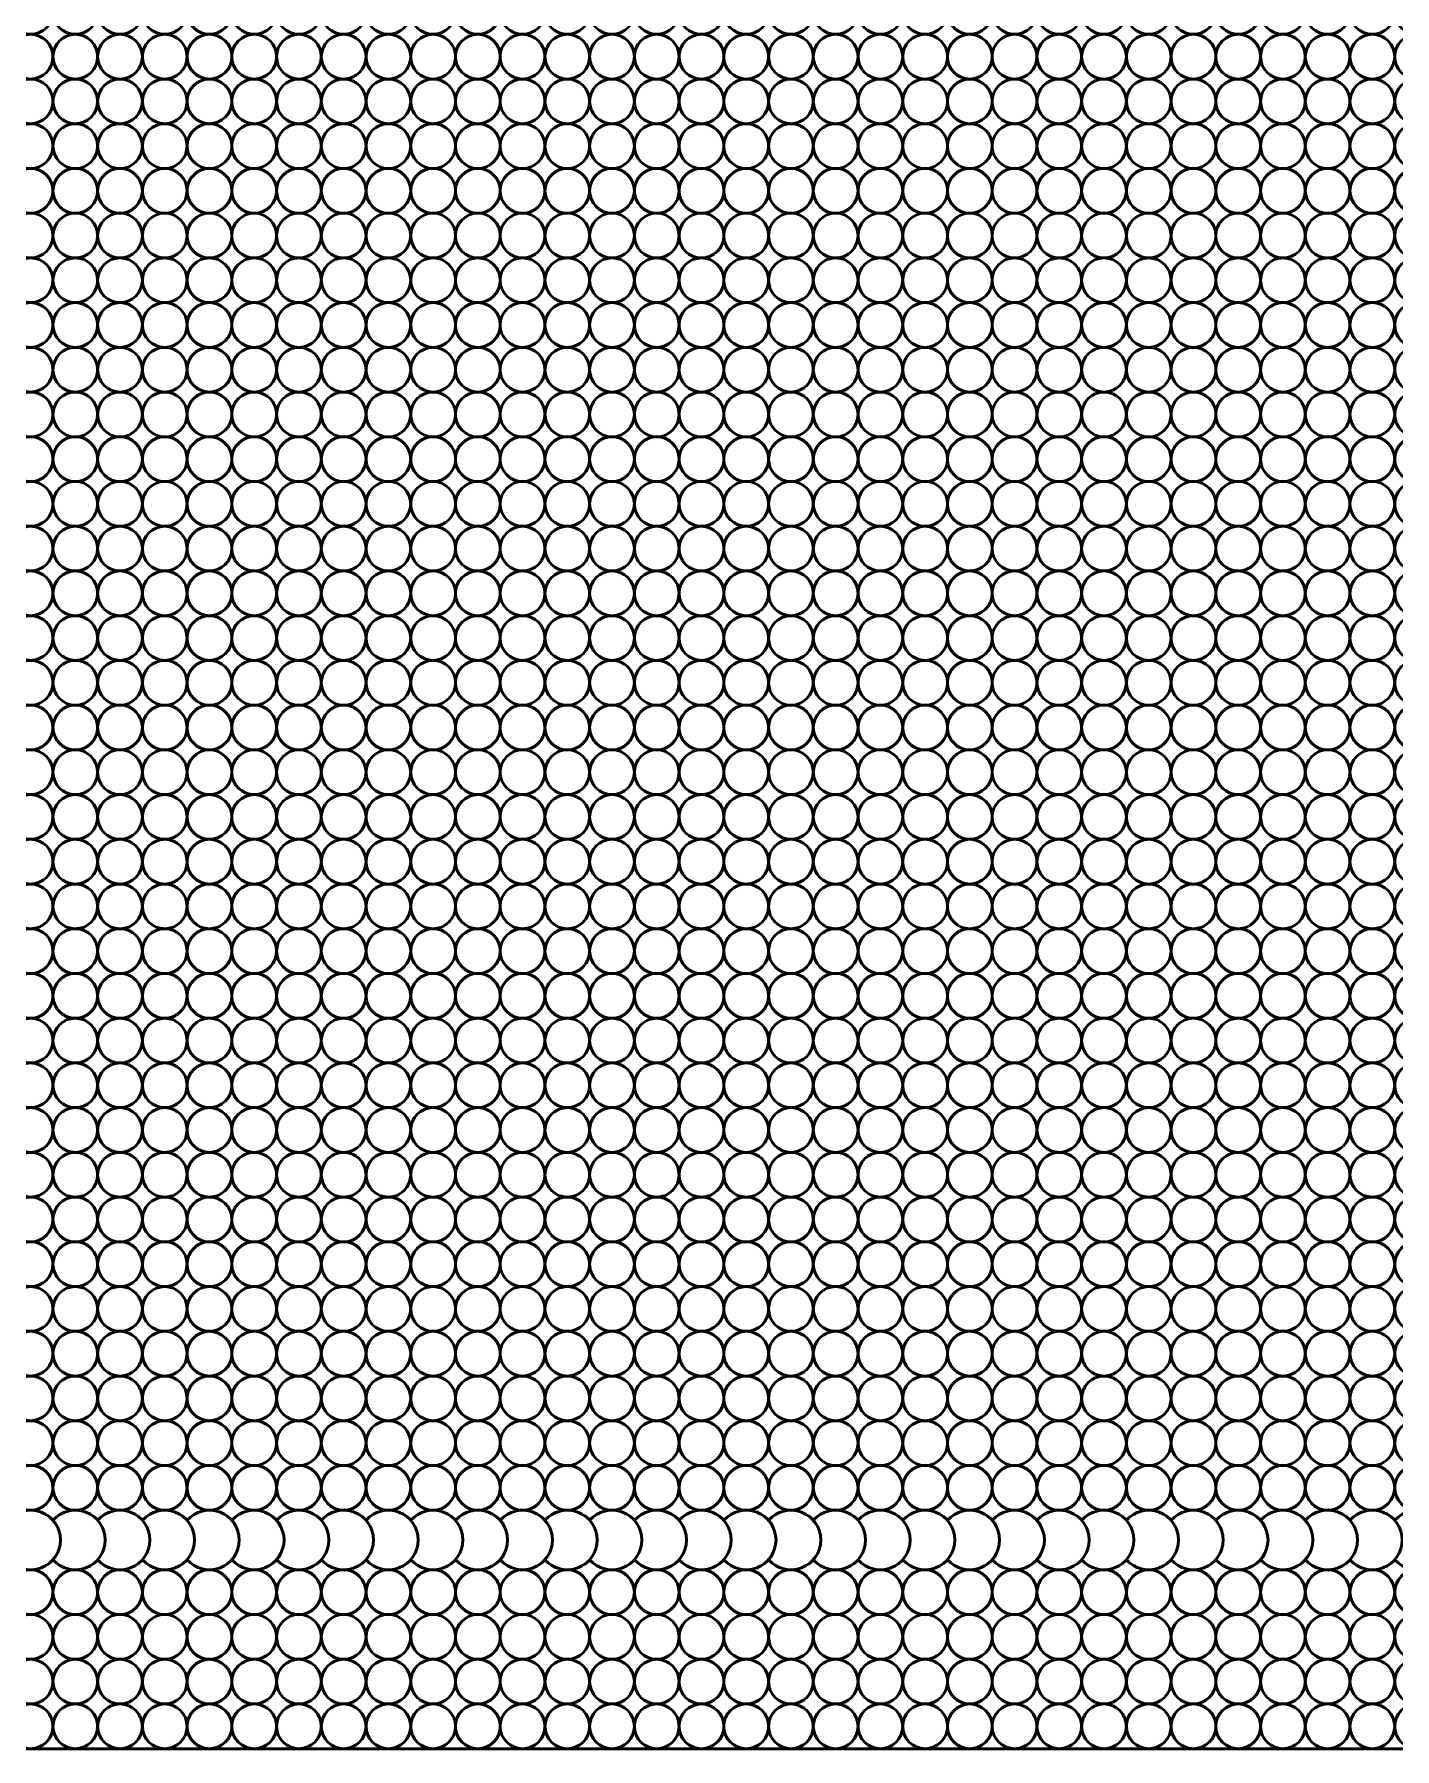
# Model space of a CAD drawing. Extents: x -11378 to 3982, y -2037 to 3878.
# Drawn here: x -11081.12 to -11044.62, y 1425.59 to 1471.59 of the extents above; entities that cross this region are included whole.
import ezdxf

# ---------------------------------------------------------------- set-up
doc = ezdxf.new("R2010")
doc.units = 0
doc.layers.add('粗实线', color=7, linetype='CONTINUOUS', lineweight=50)

msp = doc.modelspace()

# ---------------------------------------------------------------- linework, layer by layer
at = {"layer": '粗实线'}
msp.add_line((-10829.021, 1425.59), (-11307.421, 1425.59), dxfattribs=at)
for centre in [(-11081.221, 1472.19), (-11080.021, 1472.19), (-11078.821, 1472.19), (-11077.621, 1472.19), (-11076.421, 1472.19), (-11075.221, 1472.19), (-11074.021, 1472.19), (-11072.821, 1472.19), (-11071.621, 1472.19), (-11070.421, 1472.19), (-11069.221, 1472.19), (-11068.021, 1472.19), (-11066.821, 1472.19), (-11065.621, 1472.19), (-11064.421, 1472.19), (-11063.221, 1472.19), (-11062.021, 1472.19), (-11060.821, 1472.19), (-11059.621, 1472.19), (-11058.421, 1472.19), (-11057.221, 1472.19), (-11056.021, 1472.19), (-11054.821, 1472.19), (-11053.621, 1472.19), (-11052.421, 1472.19), (-11051.221, 1472.19), (-11050.021, 1472.19), (-11048.821, 1472.19), (-11047.621, 1472.19), (-11046.421, 1472.19), (-11045.221, 1472.19), (-11044.021, 1472.19), (-11081.221, 1470.99), (-11080.021, 1470.99), (-11078.821, 1470.99), (-11077.621, 1470.99), (-11076.421, 1470.99), (-11075.221, 1470.99), (-11074.021, 1470.99), (-11072.821, 1470.99), (-11071.621, 1470.99), (-11070.421, 1470.99), (-11069.221, 1470.99), (-11068.021, 1470.99), (-11066.821, 1470.99), (-11065.621, 1470.99), (-11064.421, 1470.99), (-11063.221, 1470.99), (-11062.021, 1470.99), (-11060.821, 1470.99), (-11059.621, 1470.99), (-11058.421, 1470.99), (-11057.221, 1470.99), (-11056.021, 1470.99), (-11054.821, 1470.99), (-11053.621, 1470.99), (-11052.421, 1470.99), (-11051.221, 1470.99), (-11050.021, 1470.99), (-11048.821, 1470.99), (-11047.621, 1470.99), (-11046.421, 1470.99), (-11045.221, 1470.99), (-11044.021, 1470.99), (-11081.221, 1469.79), (-11080.021, 1469.79), (-11078.821, 1469.79), (-11077.621, 1469.79), (-11076.421, 1469.79), (-11075.221, 1469.79), (-11074.021, 1469.79), (-11072.821, 1469.79), (-11071.621, 1469.79), (-11070.421, 1469.79), (-11069.221, 1469.79), (-11068.021, 1469.79), (-11066.821, 1469.79), (-11065.621, 1469.79), (-11064.421, 1469.79), (-11063.221, 1469.79), (-11062.021, 1469.79), (-11060.821, 1469.79), (-11059.621, 1469.79), (-11058.421, 1469.79), (-11057.221, 1469.79), (-11056.021, 1469.79), (-11054.821, 1469.79), (-11053.621, 1469.79), (-11052.421, 1469.79), (-11051.221, 1469.79), (-11050.021, 1469.79), (-11048.821, 1469.79), (-11047.621, 1469.79), (-11046.421, 1469.79), (-11045.221, 1469.79), (-11044.021, 1469.79), (-11081.221, 1468.59), (-11080.021, 1468.59), (-11078.821, 1468.59), (-11077.621, 1468.59), (-11076.421, 1468.59), (-11075.221, 1468.59), (-11074.021, 1468.59), (-11072.821, 1468.59), (-11071.621, 1468.59), (-11070.421, 1468.59), (-11069.221, 1468.59), (-11068.021, 1468.59), (-11066.821, 1468.59), (-11065.621, 1468.59), (-11064.421, 1468.59), (-11063.221, 1468.59), (-11062.021, 1468.59), (-11060.821, 1468.59), (-11059.621, 1468.59), (-11058.421, 1468.59), (-11057.221, 1468.59), (-11056.021, 1468.59), (-11054.821, 1468.59), (-11053.621, 1468.59), (-11052.421, 1468.59), (-11051.221, 1468.59), (-11050.021, 1468.59), (-11048.821, 1468.59), (-11047.621, 1468.59), (-11046.421, 1468.59), (-11045.221, 1468.59), (-11044.021, 1468.59), (-11081.221, 1467.39), (-11080.021, 1467.39), (-11078.821, 1467.39), (-11077.621, 1467.39), (-11076.421, 1467.39), (-11075.221, 1467.39), (-11074.021, 1467.39), (-11072.821, 1467.39), (-11071.621, 1467.39), (-11070.421, 1467.39), (-11069.221, 1467.39), (-11068.021, 1467.39), (-11066.821, 1467.39), (-11065.621, 1467.39), (-11064.421, 1467.39), (-11063.221, 1467.39), (-11062.021, 1467.39), (-11060.821, 1467.39), (-11059.621, 1467.39), (-11058.421, 1467.39), (-11057.221, 1467.39), (-11056.021, 1467.39), (-11054.821, 1467.39), (-11053.621, 1467.39), (-11052.421, 1467.39), (-11051.221, 1467.39), (-11050.021, 1467.39), (-11048.821, 1467.39), (-11047.621, 1467.39), (-11046.421, 1467.39), (-11045.221, 1467.39), (-11044.021, 1467.39), (-11081.221, 1466.19), (-11080.021, 1466.19), (-11078.821, 1466.19), (-11077.621, 1466.19), (-11076.421, 1466.19), (-11075.221, 1466.19), (-11074.021, 1466.19), (-11072.821, 1466.19), (-11071.621, 1466.19), (-11070.421, 1466.19), (-11069.221, 1466.19), (-11068.021, 1466.19), (-11066.821, 1466.19), (-11065.621, 1466.19), (-11064.421, 1466.19), (-11063.221, 1466.19), (-11062.021, 1466.19), (-11060.821, 1466.19), (-11059.621, 1466.19), (-11058.421, 1466.19), (-11057.221, 1466.19), (-11056.021, 1466.19), (-11054.821, 1466.19), (-11053.621, 1466.19), (-11052.421, 1466.19), (-11051.221, 1466.19), (-11050.021, 1466.19), (-11048.821, 1466.19), (-11047.621, 1466.19), (-11046.421, 1466.19), (-11045.221, 1466.19), (-11044.021, 1466.19), (-11081.221, 1464.99), (-11080.021, 1464.99), (-11078.821, 1464.99), (-11077.621, 1464.99), (-11076.421, 1464.99), (-11075.221, 1464.99), (-11074.021, 1464.99), (-11072.821, 1464.99), (-11071.621, 1464.99), (-11070.421, 1464.99), (-11069.221, 1464.99), (-11068.021, 1464.99), (-11066.821, 1464.99), (-11065.621, 1464.99), (-11064.421, 1464.99), (-11063.221, 1464.99), (-11062.021, 1464.99), (-11060.821, 1464.99), (-11059.621, 1464.99), (-11058.421, 1464.99), (-11057.221, 1464.99), (-11056.021, 1464.99), (-11054.821, 1464.99), (-11053.621, 1464.99), (-11052.421, 1464.99), (-11051.221, 1464.99), (-11050.021, 1464.99), (-11048.821, 1464.99), (-11047.621, 1464.99), (-11046.421, 1464.99), (-11045.221, 1464.99), (-11044.021, 1464.99), (-11081.221, 1463.79), (-11080.021, 1463.79), (-11078.821, 1463.79), (-11077.621, 1463.79), (-11076.421, 1463.79), (-11075.221, 1463.79), (-11074.021, 1463.79), (-11072.821, 1463.79), (-11071.621, 1463.79), (-11070.421, 1463.79), (-11069.221, 1463.79), (-11068.021, 1463.79), (-11066.821, 1463.79), (-11065.621, 1463.79), (-11064.421, 1463.79), (-11063.221, 1463.79), (-11062.021, 1463.79), (-11060.821, 1463.79), (-11059.621, 1463.79), (-11058.421, 1463.79), (-11057.221, 1463.79), (-11056.021, 1463.79), (-11054.821, 1463.79), (-11053.621, 1463.79), (-11052.421, 1463.79), (-11051.221, 1463.79), (-11050.021, 1463.79), (-11048.821, 1463.79), (-11047.621, 1463.79), (-11046.421, 1463.79), (-11045.221, 1463.79), (-11044.021, 1463.79), (-11081.221, 1462.59), (-11080.021, 1462.59), (-11078.821, 1462.59), (-11077.621, 1462.59), (-11076.421, 1462.59), (-11075.221, 1462.59), (-11074.021, 1462.59), (-11072.821, 1462.59), (-11071.621, 1462.59), (-11070.421, 1462.59), (-11069.221, 1462.59), (-11068.021, 1462.59), (-11066.821, 1462.59), (-11065.621, 1462.59), (-11064.421, 1462.59), (-11063.221, 1462.59), (-11062.021, 1462.59), (-11060.821, 1462.59), (-11059.621, 1462.59), (-11058.421, 1462.59), (-11057.221, 1462.59), (-11056.021, 1462.59), (-11054.821, 1462.59), (-11053.621, 1462.59), (-11052.421, 1462.59), (-11051.221, 1462.59), (-11050.021, 1462.59), (-11048.821, 1462.59), (-11047.621, 1462.59), (-11046.421, 1462.59), (-11045.221, 1462.59), (-11044.021, 1462.59), (-11081.221, 1461.39), (-11080.021, 1461.39), (-11078.821, 1461.39), (-11077.621, 1461.39), (-11076.421, 1461.39), (-11075.221, 1461.39), (-11074.021, 1461.39), (-11072.821, 1461.39), (-11071.621, 1461.39), (-11070.421, 1461.39), (-11069.221, 1461.39), (-11068.021, 1461.39), (-11066.821, 1461.39), (-11065.621, 1461.39), (-11064.421, 1461.39), (-11063.221, 1461.39), (-11062.021, 1461.39), (-11060.821, 1461.39), (-11059.621, 1461.39), (-11058.421, 1461.39), (-11057.221, 1461.39), (-11056.021, 1461.39), (-11054.821, 1461.39), (-11053.621, 1461.39), (-11052.421, 1461.39), (-11051.221, 1461.39), (-11050.021, 1461.39), (-11048.821, 1461.39), (-11047.621, 1461.39), (-11046.421, 1461.39), (-11045.221, 1461.39), (-11044.021, 1461.39), (-11081.221, 1460.19), (-11080.021, 1460.19), (-11078.821, 1460.19), (-11077.621, 1460.19), (-11076.421, 1460.19), (-11075.221, 1460.19), (-11074.021, 1460.19), (-11072.821, 1460.19), (-11071.621, 1460.19), (-11070.421, 1460.19), (-11069.221, 1460.19), (-11068.021, 1460.19), (-11066.821, 1460.19), (-11065.621, 1460.19), (-11064.421, 1460.19), (-11063.221, 1460.19), (-11062.021, 1460.19), (-11060.821, 1460.19), (-11059.621, 1460.19), (-11058.421, 1460.19), (-11057.221, 1460.19), (-11056.021, 1460.19), (-11054.821, 1460.19), (-11053.621, 1460.19), (-11052.421, 1460.19), (-11051.221, 1460.19), (-11050.021, 1460.19), (-11048.821, 1460.19), (-11047.621, 1460.19), (-11046.421, 1460.19), (-11045.221, 1460.19), (-11044.021, 1460.19), (-11081.221, 1458.99), (-11080.021, 1458.99), (-11078.821, 1458.99), (-11077.621, 1458.99), (-11076.421, 1458.99), (-11075.221, 1458.99), (-11074.021, 1458.99), (-11072.821, 1458.99), (-11071.621, 1458.99), (-11070.421, 1458.99), (-11069.221, 1458.99), (-11068.021, 1458.99), (-11066.821, 1458.99), (-11065.621, 1458.99), (-11064.421, 1458.99), (-11063.221, 1458.99), (-11062.021, 1458.99), (-11060.821, 1458.99), (-11059.621, 1458.99), (-11058.421, 1458.99), (-11057.221, 1458.99), (-11056.021, 1458.99), (-11054.821, 1458.99), (-11053.621, 1458.99), (-11052.421, 1458.99), (-11051.221, 1458.99), (-11050.021, 1458.99), (-11048.821, 1458.99), (-11047.621, 1458.99), (-11046.421, 1458.99), (-11045.221, 1458.99), (-11044.021, 1458.99), (-11081.221, 1457.79), (-11080.021, 1457.79), (-11078.821, 1457.79), (-11077.621, 1457.79), (-11076.421, 1457.79), (-11075.221, 1457.79), (-11074.021, 1457.79), (-11072.821, 1457.79), (-11071.621, 1457.79), (-11070.421, 1457.79), (-11069.221, 1457.79), (-11068.021, 1457.79), (-11066.821, 1457.79), (-11065.621, 1457.79), (-11064.421, 1457.79), (-11063.221, 1457.79), (-11062.021, 1457.79), (-11060.821, 1457.79), (-11059.621, 1457.79), (-11058.421, 1457.79), (-11057.221, 1457.79), (-11056.021, 1457.79), (-11054.821, 1457.79), (-11053.621, 1457.79), (-11052.421, 1457.79), (-11051.221, 1457.79), (-11050.021, 1457.79), (-11048.821, 1457.79), (-11047.621, 1457.79), (-11046.421, 1457.79), (-11045.221, 1457.79), (-11044.021, 1457.79), (-11081.221, 1456.59), (-11080.021, 1456.59), (-11078.821, 1456.59), (-11077.621, 1456.59), (-11076.421, 1456.59), (-11075.221, 1456.59), (-11074.021, 1456.59), (-11072.821, 1456.59), (-11071.621, 1456.59), (-11070.421, 1456.59), (-11069.221, 1456.59), (-11068.021, 1456.59), (-11066.821, 1456.59), (-11065.621, 1456.59), (-11064.421, 1456.59), (-11063.221, 1456.59), (-11062.021, 1456.59), (-11060.821, 1456.59), (-11059.621, 1456.59), (-11058.421, 1456.59), (-11057.221, 1456.59), (-11056.021, 1456.59), (-11054.821, 1456.59), (-11053.621, 1456.59), (-11052.421, 1456.59), (-11051.221, 1456.59), (-11050.021, 1456.59), (-11048.821, 1456.59), (-11047.621, 1456.59), (-11046.421, 1456.59), (-11045.221, 1456.59), (-11044.021, 1456.59), (-11081.221, 1455.39), (-11080.021, 1455.39), (-11078.821, 1455.39), (-11077.621, 1455.39), (-11076.421, 1455.39), (-11075.221, 1455.39), (-11074.021, 1455.39), (-11072.821, 1455.39), (-11071.621, 1455.39), (-11070.421, 1455.39), (-11069.221, 1455.39), (-11068.021, 1455.39), (-11066.821, 1455.39), (-11065.621, 1455.39), (-11064.421, 1455.39), (-11063.221, 1455.39), (-11062.021, 1455.39), (-11060.821, 1455.39), (-11059.621, 1455.39), (-11058.421, 1455.39), (-11057.221, 1455.39), (-11056.021, 1455.39), (-11054.821, 1455.39), (-11053.621, 1455.39), (-11052.421, 1455.39), (-11051.221, 1455.39), (-11050.021, 1455.39), (-11048.821, 1455.39), (-11047.621, 1455.39), (-11046.421, 1455.39), (-11045.221, 1455.39), (-11044.021, 1455.39), (-11081.221, 1454.19), (-11080.021, 1454.19), (-11078.821, 1454.19), (-11077.621, 1454.19), (-11076.421, 1454.19), (-11075.221, 1454.19), (-11074.021, 1454.19), (-11072.821, 1454.19), (-11071.621, 1454.19), (-11070.421, 1454.19), (-11069.221, 1454.19), (-11068.021, 1454.19), (-11066.821, 1454.19), (-11065.621, 1454.19), (-11064.421, 1454.19), (-11063.221, 1454.19), (-11062.021, 1454.19), (-11060.821, 1454.19), (-11059.621, 1454.19), (-11058.421, 1454.19), (-11057.221, 1454.19), (-11056.021, 1454.19), (-11054.821, 1454.19), (-11053.621, 1454.19), (-11052.421, 1454.19), (-11051.221, 1454.19), (-11050.021, 1454.19), (-11048.821, 1454.19), (-11047.621, 1454.19), (-11046.421, 1454.19), (-11045.221, 1454.19), (-11044.021, 1454.19), (-11081.221, 1452.99), (-11080.021, 1452.99), (-11078.821, 1452.99), (-11077.621, 1452.99), (-11076.421, 1452.99), (-11075.221, 1452.99), (-11074.021, 1452.99), (-11072.821, 1452.99), (-11071.621, 1452.99), (-11070.421, 1452.99), (-11069.221, 1452.99), (-11068.021, 1452.99), (-11066.821, 1452.99), (-11065.621, 1452.99), (-11064.421, 1452.99), (-11063.221, 1452.99), (-11062.021, 1452.99), (-11060.821, 1452.99), (-11059.621, 1452.99), (-11058.421, 1452.99), (-11057.221, 1452.99), (-11056.021, 1452.99), (-11054.821, 1452.99), (-11053.621, 1452.99), (-11052.421, 1452.99), (-11051.221, 1452.99), (-11050.021, 1452.99), (-11048.821, 1452.99), (-11047.621, 1452.99), (-11046.421, 1452.99), (-11045.221, 1452.99), (-11044.021, 1452.99), (-11081.221, 1451.79), (-11080.021, 1451.79), (-11078.821, 1451.79), (-11077.621, 1451.79), (-11076.421, 1451.79), (-11075.221, 1451.79), (-11074.021, 1451.79), (-11072.821, 1451.79), (-11071.621, 1451.79), (-11070.421, 1451.79), (-11069.221, 1451.79), (-11068.021, 1451.79), (-11066.821, 1451.79), (-11065.621, 1451.79), (-11064.421, 1451.79), (-11063.221, 1451.79), (-11062.021, 1451.79), (-11060.821, 1451.79), (-11059.621, 1451.79), (-11058.421, 1451.79), (-11057.221, 1451.79), (-11056.021, 1451.79), (-11054.821, 1451.79), (-11053.621, 1451.79), (-11052.421, 1451.79), (-11051.221, 1451.79), (-11050.021, 1451.79), (-11048.821, 1451.79), (-11047.621, 1451.79), (-11046.421, 1451.79), (-11045.221, 1451.79), (-11044.021, 1451.79), (-11081.221, 1450.59), (-11080.021, 1450.59), (-11078.821, 1450.59), (-11077.621, 1450.59), (-11076.421, 1450.59), (-11075.221, 1450.59), (-11074.021, 1450.59), (-11072.821, 1450.59), (-11071.621, 1450.59), (-11070.421, 1450.59), (-11069.221, 1450.59), (-11068.021, 1450.59), (-11066.821, 1450.59), (-11065.621, 1450.59), (-11064.421, 1450.59), (-11063.221, 1450.59), (-11062.021, 1450.59), (-11060.821, 1450.59), (-11059.621, 1450.59), (-11058.421, 1450.59), (-11057.221, 1450.59), (-11056.021, 1450.59), (-11054.821, 1450.59), (-11053.621, 1450.59), (-11052.421, 1450.59), (-11051.221, 1450.59), (-11050.021, 1450.59), (-11048.821, 1450.59), (-11047.621, 1450.59), (-11046.421, 1450.59), (-11045.221, 1450.59), (-11044.021, 1450.59), (-11081.221, 1449.39), (-11080.021, 1449.39), (-11078.821, 1449.39), (-11077.621, 1449.39), (-11076.421, 1449.39), (-11075.221, 1449.39), (-11074.021, 1449.39), (-11072.821, 1449.39), (-11071.621, 1449.39), (-11070.421, 1449.39), (-11069.221, 1449.39), (-11068.021, 1449.39), (-11066.821, 1449.39), (-11065.621, 1449.39), (-11064.421, 1449.39), (-11063.221, 1449.39), (-11062.021, 1449.39), (-11060.821, 1449.39), (-11059.621, 1449.39), (-11058.421, 1449.39), (-11057.221, 1449.39), (-11056.021, 1449.39), (-11054.821, 1449.39), (-11053.621, 1449.39), (-11052.421, 1449.39), (-11051.221, 1449.39), (-11050.021, 1449.39), (-11048.821, 1449.39), (-11047.621, 1449.39), (-11046.421, 1449.39), (-11045.221, 1449.39), (-11044.021, 1449.39), (-11081.221, 1448.19), (-11080.021, 1448.19), (-11078.821, 1448.19), (-11077.621, 1448.19), (-11076.421, 1448.19), (-11075.221, 1448.19), (-11074.021, 1448.19), (-11072.821, 1448.19), (-11071.621, 1448.19), (-11070.421, 1448.19), (-11069.221, 1448.19), (-11068.021, 1448.19), (-11066.821, 1448.19), (-11065.621, 1448.19), (-11064.421, 1448.19), (-11063.221, 1448.19), (-11062.021, 1448.19), (-11060.821, 1448.19), (-11059.621, 1448.19), (-11058.421, 1448.19), (-11057.221, 1448.19), (-11056.021, 1448.19), (-11054.821, 1448.19), (-11053.621, 1448.19), (-11052.421, 1448.19), (-11051.221, 1448.19), (-11050.021, 1448.19), (-11048.821, 1448.19), (-11047.621, 1448.19), (-11046.421, 1448.19), (-11045.221, 1448.19), (-11044.021, 1448.19), (-11081.221, 1446.99), (-11080.021, 1446.99), (-11078.821, 1446.99), (-11077.621, 1446.99), (-11076.421, 1446.99), (-11075.221, 1446.99), (-11074.021, 1446.99), (-11072.821, 1446.99), (-11071.621, 1446.99), (-11070.421, 1446.99), (-11069.221, 1446.99), (-11068.021, 1446.99), (-11066.821, 1446.99), (-11065.621, 1446.99), (-11064.421, 1446.99), (-11063.221, 1446.99), (-11062.021, 1446.99), (-11060.821, 1446.99), (-11059.621, 1446.99), (-11058.421, 1446.99), (-11057.221, 1446.99), (-11056.021, 1446.99), (-11054.821, 1446.99), (-11053.621, 1446.99), (-11052.421, 1446.99), (-11051.221, 1446.99), (-11050.021, 1446.99), (-11048.821, 1446.99), (-11047.621, 1446.99), (-11046.421, 1446.99), (-11045.221, 1446.99), (-11044.021, 1446.99), (-11081.221, 1445.79), (-11080.021, 1445.79), (-11078.821, 1445.79), (-11077.621, 1445.79), (-11076.421, 1445.79), (-11075.221, 1445.79), (-11074.021, 1445.79), (-11072.821, 1445.79), (-11071.621, 1445.79), (-11070.421, 1445.79), (-11069.221, 1445.79), (-11068.021, 1445.79), (-11066.821, 1445.79), (-11065.621, 1445.79), (-11064.421, 1445.79), (-11063.221, 1445.79), (-11062.021, 1445.79), (-11060.821, 1445.79), (-11059.621, 1445.79), (-11058.421, 1445.79), (-11057.221, 1445.79), (-11056.021, 1445.79), (-11054.821, 1445.79), (-11053.621, 1445.79), (-11052.421, 1445.79), (-11051.221, 1445.79), (-11050.021, 1445.79), (-11048.821, 1445.79), (-11047.621, 1445.79), (-11046.421, 1445.79), (-11045.221, 1445.79), (-11044.021, 1445.79), (-11081.221, 1444.59), (-11080.021, 1444.59), (-11078.821, 1444.59), (-11077.621, 1444.59), (-11076.421, 1444.59), (-11075.221, 1444.59), (-11074.021, 1444.59), (-11072.821, 1444.59), (-11071.621, 1444.59), (-11070.421, 1444.59), (-11069.221, 1444.59), (-11068.021, 1444.59), (-11066.821, 1444.59), (-11065.621, 1444.59), (-11064.421, 1444.59), (-11063.221, 1444.59), (-11062.021, 1444.59), (-11060.821, 1444.59), (-11059.621, 1444.59), (-11058.421, 1444.59), (-11057.221, 1444.59), (-11056.021, 1444.59), (-11054.821, 1444.59), (-11053.621, 1444.59), (-11052.421, 1444.59), (-11051.221, 1444.59), (-11050.021, 1444.59), (-11048.821, 1444.59), (-11047.621, 1444.59), (-11046.421, 1444.59), (-11045.221, 1444.59), (-11044.021, 1444.59), (-11081.221, 1443.39), (-11080.021, 1443.39), (-11078.821, 1443.39), (-11077.621, 1443.39), (-11076.421, 1443.39), (-11075.221, 1443.39), (-11074.021, 1443.39), (-11072.821, 1443.39), (-11071.621, 1443.39), (-11070.421, 1443.39), (-11069.221, 1443.39), (-11068.021, 1443.39), (-11066.821, 1443.39), (-11065.621, 1443.39), (-11064.421, 1443.39), (-11063.221, 1443.39), (-11062.021, 1443.39), (-11060.821, 1443.39), (-11059.621, 1443.39), (-11058.421, 1443.39), (-11057.221, 1443.39), (-11056.021, 1443.39), (-11054.821, 1443.39), (-11053.621, 1443.39), (-11052.421, 1443.39), (-11051.221, 1443.39), (-11050.021, 1443.39), (-11048.821, 1443.39), (-11047.621, 1443.39), (-11046.421, 1443.39), (-11045.221, 1443.39), (-11044.021, 1443.39), (-11081.221, 1442.19), (-11080.021, 1442.19), (-11078.821, 1442.19), (-11077.621, 1442.19), (-11076.421, 1442.19), (-11075.221, 1442.19), (-11074.021, 1442.19), (-11072.821, 1442.19), (-11071.621, 1442.19), (-11070.421, 1442.19), (-11069.221, 1442.19), (-11068.021, 1442.19), (-11066.821, 1442.19), (-11065.621, 1442.19), (-11064.421, 1442.19), (-11063.221, 1442.19), (-11062.021, 1442.19), (-11060.821, 1442.19), (-11059.621, 1442.19), (-11058.421, 1442.19), (-11057.221, 1442.19), (-11056.021, 1442.19), (-11054.821, 1442.19), (-11053.621, 1442.19), (-11052.421, 1442.19), (-11051.221, 1442.19), (-11050.021, 1442.19), (-11048.821, 1442.19), (-11047.621, 1442.19), (-11046.421, 1442.19), (-11045.221, 1442.19), (-11044.021, 1442.19), (-11081.221, 1440.99), (-11080.021, 1440.99), (-11078.821, 1440.99), (-11077.621, 1440.99), (-11076.421, 1440.99), (-11075.221, 1440.99), (-11074.021, 1440.99), (-11072.821, 1440.99), (-11071.621, 1440.99), (-11070.421, 1440.99), (-11069.221, 1440.99), (-11068.021, 1440.99), (-11066.821, 1440.99), (-11065.621, 1440.99), (-11064.421, 1440.99), (-11063.221, 1440.99), (-11062.021, 1440.99), (-11060.821, 1440.99), (-11059.621, 1440.99), (-11058.421, 1440.99), (-11057.221, 1440.99), (-11056.021, 1440.99), (-11054.821, 1440.99), (-11053.621, 1440.99), (-11052.421, 1440.99), (-11051.221, 1440.99), (-11050.021, 1440.99), (-11048.821, 1440.99), (-11047.621, 1440.99), (-11046.421, 1440.99), (-11045.221, 1440.99), (-11044.021, 1440.99), (-11081.221, 1439.79), (-11080.021, 1439.79), (-11078.821, 1439.79), (-11077.621, 1439.79), (-11076.421, 1439.79), (-11075.221, 1439.79), (-11074.021, 1439.79), (-11072.821, 1439.79), (-11071.621, 1439.79), (-11070.421, 1439.79), (-11069.221, 1439.79), (-11068.021, 1439.79), (-11066.821, 1439.79), (-11065.621, 1439.79), (-11064.421, 1439.79), (-11063.221, 1439.79), (-11062.021, 1439.79), (-11060.821, 1439.79), (-11059.621, 1439.79), (-11058.421, 1439.79), (-11057.221, 1439.79), (-11056.021, 1439.79), (-11054.821, 1439.79), (-11053.621, 1439.79), (-11052.421, 1439.79), (-11051.221, 1439.79), (-11050.021, 1439.79), (-11048.821, 1439.79), (-11047.621, 1439.79), (-11046.421, 1439.79), (-11045.221, 1439.79), (-11044.021, 1439.79), (-11081.221, 1438.59), (-11080.021, 1438.59), (-11078.821, 1438.59), (-11077.621, 1438.59), (-11076.421, 1438.59), (-11075.221, 1438.59), (-11074.021, 1438.59), (-11072.821, 1438.59), (-11071.621, 1438.59), (-11070.421, 1438.59), (-11069.221, 1438.59), (-11068.021, 1438.59), (-11066.821, 1438.59), (-11065.621, 1438.59), (-11064.421, 1438.59), (-11063.221, 1438.59), (-11062.021, 1438.59), (-11060.821, 1438.59), (-11059.621, 1438.59), (-11058.421, 1438.59), (-11057.221, 1438.59), (-11056.021, 1438.59), (-11054.821, 1438.59), (-11053.621, 1438.59), (-11052.421, 1438.59), (-11051.221, 1438.59), (-11050.021, 1438.59), (-11048.821, 1438.59), (-11047.621, 1438.59), (-11046.421, 1438.59), (-11045.221, 1438.59), (-11044.021, 1438.59), (-11081.221, 1437.39), (-11080.021, 1437.39), (-11078.821, 1437.39), (-11077.621, 1437.39), (-11076.421, 1437.39), (-11075.221, 1437.39), (-11074.021, 1437.39), (-11072.821, 1437.39), (-11071.621, 1437.39), (-11070.421, 1437.39), (-11069.221, 1437.39), (-11068.021, 1437.39), (-11066.821, 1437.39), (-11065.621, 1437.39), (-11064.421, 1437.39), (-11063.221, 1437.39), (-11062.021, 1437.39), (-11060.821, 1437.39), (-11059.621, 1437.39), (-11058.421, 1437.39), (-11057.221, 1437.39), (-11056.021, 1437.39), (-11054.821, 1437.39), (-11053.621, 1437.39), (-11052.421, 1437.39), (-11051.221, 1437.39), (-11050.021, 1437.39), (-11048.821, 1437.39), (-11047.621, 1437.39), (-11046.421, 1437.39), (-11045.221, 1437.39), (-11044.021, 1437.39), (-11081.221, 1436.19), (-11080.021, 1436.19), (-11078.821, 1436.19), (-11077.621, 1436.19), (-11076.421, 1436.19), (-11075.221, 1436.19), (-11074.021, 1436.19), (-11072.821, 1436.19), (-11071.621, 1436.19), (-11070.421, 1436.19), (-11069.221, 1436.19), (-11068.021, 1436.19), (-11066.821, 1436.19), (-11065.621, 1436.19), (-11064.421, 1436.19), (-11063.221, 1436.19), (-11062.021, 1436.19), (-11060.821, 1436.19), (-11059.621, 1436.19), (-11058.421, 1436.19), (-11057.221, 1436.19), (-11056.021, 1436.19), (-11054.821, 1436.19), (-11053.621, 1436.19), (-11052.421, 1436.19), (-11051.221, 1436.19), (-11050.021, 1436.19), (-11048.821, 1436.19), (-11047.621, 1436.19), (-11046.421, 1436.19), (-11045.221, 1436.19), (-11044.021, 1436.19), (-11081.221, 1434.99), (-11080.021, 1434.99), (-11078.821, 1434.99), (-11077.621, 1434.99), (-11076.421, 1434.99), (-11075.221, 1434.99), (-11074.021, 1434.99), (-11072.821, 1434.99), (-11071.621, 1434.99), (-11070.421, 1434.99), (-11069.221, 1434.99), (-11068.021, 1434.99), (-11066.821, 1434.99), (-11065.621, 1434.99), (-11064.421, 1434.99), (-11063.221, 1434.99), (-11062.021, 1434.99), (-11060.821, 1434.99), (-11059.621, 1434.99), (-11058.421, 1434.99), (-11057.221, 1434.99), (-11056.021, 1434.99), (-11054.821, 1434.99), (-11053.621, 1434.99), (-11052.421, 1434.99), (-11051.221, 1434.99), (-11050.021, 1434.99), (-11048.821, 1434.99), (-11047.621, 1434.99), (-11046.421, 1434.99), (-11045.221, 1434.99), (-11044.021, 1434.99), (-11081.221, 1433.79), (-11080.021, 1433.79), (-11078.821, 1433.79), (-11077.621, 1433.79), (-11076.421, 1433.79), (-11075.221, 1433.79), (-11074.021, 1433.79), (-11072.821, 1433.79), (-11071.621, 1433.79), (-11070.421, 1433.79), (-11069.221, 1433.79), (-11068.021, 1433.79), (-11066.821, 1433.79), (-11065.621, 1433.79), (-11064.421, 1433.79), (-11063.221, 1433.79), (-11062.021, 1433.79), (-11060.821, 1433.79), (-11059.621, 1433.79), (-11058.421, 1433.79), (-11057.221, 1433.79), (-11056.021, 1433.79), (-11054.821, 1433.79), (-11053.621, 1433.79), (-11052.421, 1433.79), (-11051.221, 1433.79), (-11050.021, 1433.79), (-11048.821, 1433.79), (-11047.621, 1433.79), (-11046.421, 1433.79), (-11045.221, 1433.79), (-11044.021, 1433.79), (-11081.221, 1432.59), (-11080.021, 1432.59), (-11078.821, 1432.59), (-11077.621, 1432.59), (-11076.421, 1432.59), (-11075.221, 1432.59), (-11074.021, 1432.59), (-11072.821, 1432.59), (-11071.621, 1432.59), (-11070.421, 1432.59), (-11069.221, 1432.59), (-11068.021, 1432.59), (-11066.821, 1432.59), (-11065.621, 1432.59), (-11064.421, 1432.59), (-11063.221, 1432.59), (-11062.021, 1432.59), (-11060.821, 1432.59), (-11059.621, 1432.59), (-11058.421, 1432.59), (-11057.221, 1432.59), (-11056.021, 1432.59), (-11054.821, 1432.59), (-11053.621, 1432.59), (-11052.421, 1432.59), (-11051.221, 1432.59), (-11050.021, 1432.59), (-11048.821, 1432.59), (-11047.621, 1432.59), (-11046.421, 1432.59), (-11045.221, 1432.59), (-11044.021, 1432.59), (-11081.221, 1429.79), (-11080.021, 1429.79), (-11078.821, 1429.79), (-11077.621, 1429.79), (-11076.421, 1429.79), (-11075.221, 1429.79), (-11074.021, 1429.79), (-11072.821, 1429.79), (-11071.621, 1429.79), (-11070.421, 1429.79), (-11069.221, 1429.79), (-11068.021, 1429.79), (-11066.821, 1429.79), (-11065.621, 1429.79), (-11064.421, 1429.79), (-11063.221, 1429.79), (-11062.021, 1429.79), (-11060.821, 1429.79), (-11059.621, 1429.79), (-11058.421, 1429.79), (-11057.221, 1429.79), (-11056.021, 1429.79), (-11054.821, 1429.79), (-11053.621, 1429.79), (-11052.421, 1429.79), (-11051.221, 1429.79), (-11050.021, 1429.79), (-11048.821, 1429.79), (-11047.621, 1429.79), (-11046.421, 1429.79), (-11045.221, 1429.79), (-11044.021, 1429.79), (-11081.221, 1428.59), (-11080.021, 1428.59), (-11078.821, 1428.59), (-11077.621, 1428.59), (-11076.421, 1428.59), (-11075.221, 1428.59), (-11074.021, 1428.59), (-11072.821, 1428.59), (-11071.621, 1428.59), (-11070.421, 1428.59), (-11069.221, 1428.59), (-11068.021, 1428.59), (-11066.821, 1428.59), (-11065.621, 1428.59), (-11064.421, 1428.59), (-11063.221, 1428.59), (-11062.021, 1428.59), (-11060.821, 1428.59), (-11059.621, 1428.59), (-11058.421, 1428.59), (-11057.221, 1428.59), (-11056.021, 1428.59), (-11054.821, 1428.59), (-11053.621, 1428.59), (-11052.421, 1428.59), (-11051.221, 1428.59), (-11050.021, 1428.59), (-11048.821, 1428.59), (-11047.621, 1428.59), (-11046.421, 1428.59), (-11045.221, 1428.59), (-11044.021, 1428.59), (-11081.221, 1427.39), (-11080.021, 1427.39), (-11078.821, 1427.39), (-11077.621, 1427.39), (-11076.421, 1427.39), (-11075.221, 1427.39), (-11074.021, 1427.39), (-11072.821, 1427.39), (-11071.621, 1427.39), (-11070.421, 1427.39), (-11069.221, 1427.39), (-11068.021, 1427.39), (-11066.821, 1427.39), (-11065.621, 1427.39), (-11064.421, 1427.39), (-11063.221, 1427.39), (-11062.021, 1427.39), (-11060.821, 1427.39), (-11059.621, 1427.39), (-11058.421, 1427.39), (-11057.221, 1427.39), (-11056.021, 1427.39), (-11054.821, 1427.39), (-11053.621, 1427.39), (-11052.421, 1427.39), (-11051.221, 1427.39), (-11050.021, 1427.39), (-11048.821, 1427.39), (-11047.621, 1427.39), (-11046.421, 1427.39), (-11045.221, 1427.39), (-11044.021, 1427.39), (-11081.221, 1426.19), (-11080.021, 1426.19), (-11078.821, 1426.19), (-11077.621, 1426.19), (-11076.421, 1426.19), (-11075.221, 1426.19), (-11074.021, 1426.19), (-11072.821, 1426.19), (-11071.621, 1426.19), (-11070.421, 1426.19), (-11069.221, 1426.19), (-11068.021, 1426.19), (-11066.821, 1426.19), (-11065.621, 1426.19), (-11064.421, 1426.19), (-11063.221, 1426.19), (-11062.021, 1426.19), (-11060.821, 1426.19), (-11059.621, 1426.19), (-11058.421, 1426.19), (-11057.221, 1426.19), (-11056.021, 1426.19), (-11054.821, 1426.19), (-11053.621, 1426.19), (-11052.421, 1426.19), (-11051.221, 1426.19), (-11050.021, 1426.19), (-11048.821, 1426.19), (-11047.621, 1426.19), (-11046.421, 1426.19), (-11045.221, 1426.19), (-11044.021, 1426.19)]:
    msp.add_circle(centre, 0.6, dxfattribs=at)
for centre in [(-11081.221, 1431.19), (-11080.021, 1431.19), (-11078.821, 1431.19), (-11077.621, 1431.19), (-11076.421, 1431.19), (-11075.221, 1431.19), (-11074.021, 1431.19), (-11072.821, 1431.19), (-11071.621, 1431.19), (-11070.421, 1431.19), (-11069.221, 1431.19), (-11068.021, 1431.19), (-11066.821, 1431.19), (-11065.621, 1431.19), (-11064.421, 1431.19), (-11063.221, 1431.19), (-11062.021, 1431.19), (-11060.821, 1431.19), (-11059.621, 1431.19), (-11058.421, 1431.19), (-11057.221, 1431.19), (-11056.021, 1431.19), (-11054.821, 1431.19), (-11053.621, 1431.19), (-11052.421, 1431.19), (-11051.221, 1431.19), (-11050.021, 1431.19), (-11048.821, 1431.19), (-11047.621, 1431.19), (-11046.421, 1431.19), (-11045.221, 1431.19), (-11044.021, 1431.19)]:
    msp.add_arc(centre, 0.8, 221.4096, 138.5904, dxfattribs=at)

doc.saveas('drawing.dxf')
